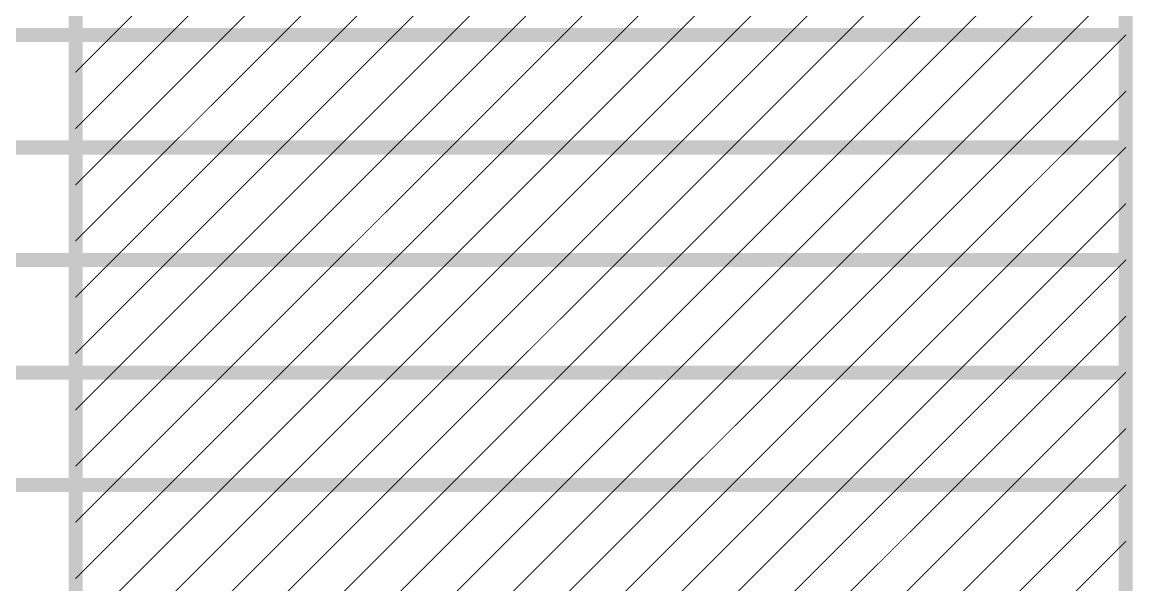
# Model space of a CAD drawing. Header units: inches. Extents: x 0 to 5271, y 0 to 5417.
# Drawn here: x 98.62 to 128.7, y 162.65 to 177.89 of the extents above; entities that cross this region are included whole.
import ezdxf

# ---------------------------------------------------------------- set-up
doc = ezdxf.new("R2010")
doc.units = ezdxf.units.IN
doc.layers.add('Dimensions', color=6, linetype='Continuous')

msp = doc.modelspace()

# ---------------------------------------------------------------- linework, layer by layer
at = {"layer": 'Dimensions'}
for points in [[(100.068, 147.066, 0.381, 0.381, 0), (100.068, 214.122, 0.381, 0.381, 0)], [(128.508, 147.066, 0.381, 0.381, 0), (128.508, 214.122, 0.381, 0.381, 0)], [(101.076, 177.546, 0.0254, 0.0254, 0), (104.124, 180.594, 0.0254, 0.0254, 0)], [(102.6, 177.546, 0.0254, 0.0254, 0), (105.648, 180.594, 0.0254, 0.0254, 0)], [(104.124, 177.546, 0.0254, 0.0254, 0), (107.172, 180.594, 0.0254, 0.0254, 0)], [(105.648, 177.546, 0.0254, 0.0254, 0), (108.696, 180.594, 0.0254, 0.0254, 0)], [(107.172, 177.546, 0.0254, 0.0254, 0), (110.22, 180.594, 0.0254, 0.0254, 0)], [(108.696, 177.546, 0.0254, 0.0254, 0), (111.744, 180.594, 0.0254, 0.0254, 0)], [(110.22, 177.546, 0.0254, 0.0254, 0), (113.268, 180.594, 0.0254, 0.0254, 0)], [(111.744, 177.546, 0.0254, 0.0254, 0), (114.792, 180.594, 0.0254, 0.0254, 0)], [(113.268, 177.546, 0.0254, 0.0254, 0), (116.316, 180.594, 0.0254, 0.0254, 0)], [(114.792, 177.546, 0.0254, 0.0254, 0), (117.84, 180.594, 0.0254, 0.0254, 0)], [(116.316, 177.546, 0.0254, 0.0254, 0), (119.364, 180.594, 0.0254, 0.0254, 0)], [(117.84, 177.546, 0.0254, 0.0254, 0), (120.888, 180.594, 0.0254, 0.0254, 0)], [(119.364, 177.546, 0.0254, 0.0254, 0), (122.412, 180.594, 0.0254, 0.0254, 0)], [(120.888, 177.546, 0.0254, 0.0254, 0), (123.936, 180.594, 0.0254, 0.0254, 0)], [(122.412, 177.546, 0.0254, 0.0254, 0), (125.46, 180.594, 0.0254, 0.0254, 0)], [(123.936, 177.546, 0.0254, 0.0254, 0), (126.984, 180.594, 0.0254, 0.0254, 0)], [(125.46, 177.546, 0.0254, 0.0254, 0), (128.508, 180.594, 0.0254, 0.0254, 0)], [(126.984, 177.546, 0.0254, 0.0254, 0), (128.508, 179.07, 0.0254, 0.0254, 0)], [(85.594, 177.546, 0.381, 0.381, 0), (100.068, 177.546, 0.381, 0.381, 0)], [(100.068, 177.546, 0.381, 0.381, 0), (128.508, 177.546, 0.381, 0.381, 0)], [(100.068, 175.014, 0.0254, 0.0254, 0), (102.6, 177.546, 0.0254, 0.0254, 0)], [(100.068, 176.538, 0.0254, 0.0254, 0), (101.076, 177.546, 0.0254, 0.0254, 0)], [(101.076, 174.498, 0.0254, 0.0254, 0), (104.124, 177.546, 0.0254, 0.0254, 0)], [(102.6, 174.498, 0.0254, 0.0254, 0), (105.648, 177.546, 0.0254, 0.0254, 0)], [(104.124, 174.498, 0.0254, 0.0254, 0), (107.172, 177.546, 0.0254, 0.0254, 0)], [(105.648, 174.498, 0.0254, 0.0254, 0), (108.696, 177.546, 0.0254, 0.0254, 0)], [(107.172, 174.498, 0.0254, 0.0254, 0), (110.22, 177.546, 0.0254, 0.0254, 0)], [(108.696, 174.498, 0.0254, 0.0254, 0), (111.744, 177.546, 0.0254, 0.0254, 0)], [(110.22, 174.498, 0.0254, 0.0254, 0), (113.268, 177.546, 0.0254, 0.0254, 0)], [(111.744, 174.498, 0.0254, 0.0254, 0), (114.792, 177.546, 0.0254, 0.0254, 0)], [(113.268, 174.498, 0.0254, 0.0254, 0), (116.316, 177.546, 0.0254, 0.0254, 0)], [(114.792, 174.498, 0.0254, 0.0254, 0), (117.84, 177.546, 0.0254, 0.0254, 0)], [(116.316, 174.498, 0.0254, 0.0254, 0), (119.364, 177.546, 0.0254, 0.0254, 0)], [(117.84, 174.498, 0.0254, 0.0254, 0), (120.888, 177.546, 0.0254, 0.0254, 0)], [(119.364, 174.498, 0.0254, 0.0254, 0), (122.412, 177.546, 0.0254, 0.0254, 0)], [(120.888, 174.498, 0.0254, 0.0254, 0), (123.936, 177.546, 0.0254, 0.0254, 0)], [(122.412, 174.498, 0.0254, 0.0254, 0), (125.46, 177.546, 0.0254, 0.0254, 0)], [(123.936, 174.498, 0.0254, 0.0254, 0), (126.984, 177.546, 0.0254, 0.0254, 0)], [(125.46, 174.498, 0.0254, 0.0254, 0), (128.508, 177.546, 0.0254, 0.0254, 0)], [(126.984, 174.498, 0.0254, 0.0254, 0), (128.508, 176.022, 0.0254, 0.0254, 0)], [(85.594, 174.498, 0.381, 0.381, 0), (100.068, 174.498, 0.381, 0.381, 0)], [(100.068, 174.498, 0.381, 0.381, 0), (128.508, 174.498, 0.381, 0.381, 0)], [(100.068, 171.966, 0.0254, 0.0254, 0), (102.6, 174.498, 0.0254, 0.0254, 0)], [(100.068, 173.49, 0.0254, 0.0254, 0), (101.076, 174.498, 0.0254, 0.0254, 0)], [(101.076, 171.45, 0.0254, 0.0254, 0), (104.124, 174.498, 0.0254, 0.0254, 0)], [(102.6, 171.45, 0.0254, 0.0254, 0), (105.648, 174.498, 0.0254, 0.0254, 0)], [(104.124, 171.45, 0.0254, 0.0254, 0), (107.172, 174.498, 0.0254, 0.0254, 0)], [(105.648, 171.45, 0.0254, 0.0254, 0), (108.696, 174.498, 0.0254, 0.0254, 0)], [(107.172, 171.45, 0.0254, 0.0254, 0), (110.22, 174.498, 0.0254, 0.0254, 0)], [(108.696, 171.45, 0.0254, 0.0254, 0), (111.744, 174.498, 0.0254, 0.0254, 0)], [(110.22, 171.45, 0.0254, 0.0254, 0), (113.268, 174.498, 0.0254, 0.0254, 0)], [(111.744, 171.45, 0.0254, 0.0254, 0), (114.792, 174.498, 0.0254, 0.0254, 0)], [(113.268, 171.45, 0.0254, 0.0254, 0), (116.316, 174.498, 0.0254, 0.0254, 0)], [(114.792, 171.45, 0.0254, 0.0254, 0), (117.84, 174.498, 0.0254, 0.0254, 0)], [(116.316, 171.45, 0.0254, 0.0254, 0), (119.364, 174.498, 0.0254, 0.0254, 0)], [(117.84, 171.45, 0.0254, 0.0254, 0), (120.888, 174.498, 0.0254, 0.0254, 0)], [(119.364, 171.45, 0.0254, 0.0254, 0), (122.412, 174.498, 0.0254, 0.0254, 0)], [(120.888, 171.45, 0.0254, 0.0254, 0), (123.936, 174.498, 0.0254, 0.0254, 0)], [(122.412, 171.45, 0.0254, 0.0254, 0), (125.46, 174.498, 0.0254, 0.0254, 0)], [(123.936, 171.45, 0.0254, 0.0254, 0), (126.984, 174.498, 0.0254, 0.0254, 0)], [(125.46, 171.45, 0.0254, 0.0254, 0), (128.508, 174.498, 0.0254, 0.0254, 0)], [(126.984, 171.45, 0.0254, 0.0254, 0), (128.508, 172.974, 0.0254, 0.0254, 0)], [(85.594, 171.45, 0.381, 0.381, 0), (100.068, 171.45, 0.381, 0.381, 0)], [(100.068, 171.45, 0.381, 0.381, 0), (128.508, 171.45, 0.381, 0.381, 0)], [(100.068, 168.918, 0.0254, 0.0254, 0), (102.6, 171.45, 0.0254, 0.0254, 0)], [(100.068, 170.442, 0.0254, 0.0254, 0), (101.076, 171.45, 0.0254, 0.0254, 0)], [(101.076, 168.402, 0.0254, 0.0254, 0), (104.124, 171.45, 0.0254, 0.0254, 0)], [(102.6, 168.402, 0.0254, 0.0254, 0), (105.648, 171.45, 0.0254, 0.0254, 0)], [(104.124, 168.402, 0.0254, 0.0254, 0), (107.172, 171.45, 0.0254, 0.0254, 0)], [(105.648, 168.402, 0.0254, 0.0254, 0), (108.696, 171.45, 0.0254, 0.0254, 0)], [(107.172, 168.402, 0.0254, 0.0254, 0), (110.22, 171.45, 0.0254, 0.0254, 0)], [(108.696, 168.402, 0.0254, 0.0254, 0), (111.744, 171.45, 0.0254, 0.0254, 0)], [(110.22, 168.402, 0.0254, 0.0254, 0), (113.268, 171.45, 0.0254, 0.0254, 0)], [(111.744, 168.402, 0.0254, 0.0254, 0), (114.792, 171.45, 0.0254, 0.0254, 0)], [(113.268, 168.402, 0.0254, 0.0254, 0), (116.316, 171.45, 0.0254, 0.0254, 0)], [(114.792, 168.402, 0.0254, 0.0254, 0), (117.84, 171.45, 0.0254, 0.0254, 0)], [(116.316, 168.402, 0.0254, 0.0254, 0), (119.364, 171.45, 0.0254, 0.0254, 0)], [(117.84, 168.402, 0.0254, 0.0254, 0), (120.888, 171.45, 0.0254, 0.0254, 0)], [(119.364, 168.402, 0.0254, 0.0254, 0), (122.412, 171.45, 0.0254, 0.0254, 0)], [(120.888, 168.402, 0.0254, 0.0254, 0), (123.936, 171.45, 0.0254, 0.0254, 0)], [(122.412, 168.402, 0.0254, 0.0254, 0), (125.46, 171.45, 0.0254, 0.0254, 0)], [(123.936, 168.402, 0.0254, 0.0254, 0), (126.984, 171.45, 0.0254, 0.0254, 0)], [(125.46, 168.402, 0.0254, 0.0254, 0), (128.508, 171.45, 0.0254, 0.0254, 0)], [(126.984, 168.402, 0.0254, 0.0254, 0), (128.508, 169.926, 0.0254, 0.0254, 0)], [(85.594, 168.402, 0.381, 0.381, 0), (100.068, 168.402, 0.381, 0.381, 0)], [(100.068, 168.402, 0.381, 0.381, 0), (128.508, 168.402, 0.381, 0.381, 0)], [(100.068, 165.87, 0.0254, 0.0254, 0), (102.6, 168.402, 0.0254, 0.0254, 0)], [(100.068, 167.394, 0.0254, 0.0254, 0), (101.076, 168.402, 0.0254, 0.0254, 0)], [(101.076, 165.354, 0.0254, 0.0254, 0), (104.124, 168.402, 0.0254, 0.0254, 0)], [(102.6, 165.354, 0.0254, 0.0254, 0), (105.648, 168.402, 0.0254, 0.0254, 0)], [(104.124, 165.354, 0.0254, 0.0254, 0), (107.172, 168.402, 0.0254, 0.0254, 0)], [(105.648, 165.354, 0.0254, 0.0254, 0), (108.696, 168.402, 0.0254, 0.0254, 0)], [(107.172, 165.354, 0.0254, 0.0254, 0), (110.22, 168.402, 0.0254, 0.0254, 0)], [(108.696, 165.354, 0.0254, 0.0254, 0), (111.744, 168.402, 0.0254, 0.0254, 0)], [(110.22, 165.354, 0.0254, 0.0254, 0), (113.268, 168.402, 0.0254, 0.0254, 0)], [(111.744, 165.354, 0.0254, 0.0254, 0), (114.792, 168.402, 0.0254, 0.0254, 0)], [(113.268, 165.354, 0.0254, 0.0254, 0), (116.316, 168.402, 0.0254, 0.0254, 0)], [(114.792, 165.354, 0.0254, 0.0254, 0), (117.84, 168.402, 0.0254, 0.0254, 0)], [(116.316, 165.354, 0.0254, 0.0254, 0), (119.364, 168.402, 0.0254, 0.0254, 0)], [(117.84, 165.354, 0.0254, 0.0254, 0), (120.888, 168.402, 0.0254, 0.0254, 0)], [(119.364, 165.354, 0.0254, 0.0254, 0), (122.412, 168.402, 0.0254, 0.0254, 0)], [(120.888, 165.354, 0.0254, 0.0254, 0), (123.936, 168.402, 0.0254, 0.0254, 0)], [(122.412, 165.354, 0.0254, 0.0254, 0), (125.46, 168.402, 0.0254, 0.0254, 0)], [(123.936, 165.354, 0.0254, 0.0254, 0), (126.984, 168.402, 0.0254, 0.0254, 0)], [(125.46, 165.354, 0.0254, 0.0254, 0), (128.508, 168.402, 0.0254, 0.0254, 0)], [(126.984, 165.354, 0.0254, 0.0254, 0), (128.508, 166.878, 0.0254, 0.0254, 0)], [(85.594, 165.354, 0.381, 0.381, 0), (100.068, 165.354, 0.381, 0.381, 0)], [(100.068, 165.354, 0.381, 0.381, 0), (128.508, 165.354, 0.381, 0.381, 0)], [(100.068, 162.822, 0.0254, 0.0254, 0), (102.6, 165.354, 0.0254, 0.0254, 0)], [(100.068, 164.346, 0.0254, 0.0254, 0), (101.076, 165.354, 0.0254, 0.0254, 0)], [(101.076, 162.306, 0.0254, 0.0254, 0), (104.124, 165.354, 0.0254, 0.0254, 0)], [(102.6, 162.306, 0.0254, 0.0254, 0), (105.648, 165.354, 0.0254, 0.0254, 0)], [(104.124, 162.306, 0.0254, 0.0254, 0), (107.172, 165.354, 0.0254, 0.0254, 0)], [(105.648, 162.306, 0.0254, 0.0254, 0), (108.696, 165.354, 0.0254, 0.0254, 0)], [(107.172, 162.306, 0.0254, 0.0254, 0), (110.22, 165.354, 0.0254, 0.0254, 0)], [(108.696, 162.306, 0.0254, 0.0254, 0), (111.744, 165.354, 0.0254, 0.0254, 0)], [(110.22, 162.306, 0.0254, 0.0254, 0), (113.268, 165.354, 0.0254, 0.0254, 0)], [(111.744, 162.306, 0.0254, 0.0254, 0), (114.792, 165.354, 0.0254, 0.0254, 0)], [(113.268, 162.306, 0.0254, 0.0254, 0), (116.316, 165.354, 0.0254, 0.0254, 0)], [(114.792, 162.306, 0.0254, 0.0254, 0), (117.84, 165.354, 0.0254, 0.0254, 0)], [(116.316, 162.306, 0.0254, 0.0254, 0), (119.364, 165.354, 0.0254, 0.0254, 0)], [(117.84, 162.306, 0.0254, 0.0254, 0), (120.888, 165.354, 0.0254, 0.0254, 0)], [(119.364, 162.306, 0.0254, 0.0254, 0), (122.412, 165.354, 0.0254, 0.0254, 0)], [(120.888, 162.306, 0.0254, 0.0254, 0), (123.936, 165.354, 0.0254, 0.0254, 0)], [(122.412, 162.306, 0.0254, 0.0254, 0), (125.46, 165.354, 0.0254, 0.0254, 0)], [(123.936, 162.306, 0.0254, 0.0254, 0), (126.984, 165.354, 0.0254, 0.0254, 0)], [(125.46, 162.306, 0.0254, 0.0254, 0), (128.508, 165.354, 0.0254, 0.0254, 0)], [(126.984, 162.306, 0.0254, 0.0254, 0), (128.508, 163.83, 0.0254, 0.0254, 0)]]:
    msp.add_lwpolyline(points, format="xyseb", dxfattribs=at)
for points in [[(99.973, 177.546, 0.191, 0.191, 1), (100.164, 177.546, 0.191, 0.191, 1)], [(99.973, 177.546, 0.191, 0.191, 1), (100.164, 177.546, 0.191, 0.191, 1)], [(101.07, 177.546, 0.0127, 0.0127, 1), (101.083, 177.546, 0.0127, 0.0127, 1)], [(101.07, 177.546, 0.0127, 0.0127, 1), (101.083, 177.546, 0.0127, 0.0127, 1)], [(102.594, 177.546, 0.0127, 0.0127, 1), (102.607, 177.546, 0.0127, 0.0127, 1)], [(102.594, 177.546, 0.0127, 0.0127, 1), (102.607, 177.546, 0.0127, 0.0127, 1)], [(104.118, 177.546, 0.0127, 0.0127, 1), (104.131, 177.546, 0.0127, 0.0127, 1)], [(104.118, 177.546, 0.0127, 0.0127, 1), (104.131, 177.546, 0.0127, 0.0127, 1)], [(105.642, 177.546, 0.0127, 0.0127, 1), (105.655, 177.546, 0.0127, 0.0127, 1)], [(105.642, 177.546, 0.0127, 0.0127, 1), (105.655, 177.546, 0.0127, 0.0127, 1)], [(107.166, 177.546, 0.0127, 0.0127, 1), (107.179, 177.546, 0.0127, 0.0127, 1)], [(107.166, 177.546, 0.0127, 0.0127, 1), (107.179, 177.546, 0.0127, 0.0127, 1)], [(108.69, 177.546, 0.0127, 0.0127, 1), (108.703, 177.546, 0.0127, 0.0127, 1)], [(108.69, 177.546, 0.0127, 0.0127, 1), (108.703, 177.546, 0.0127, 0.0127, 1)], [(110.214, 177.546, 0.0127, 0.0127, 1), (110.227, 177.546, 0.0127, 0.0127, 1)], [(110.214, 177.546, 0.0127, 0.0127, 1), (110.227, 177.546, 0.0127, 0.0127, 1)], [(111.738, 177.546, 0.0127, 0.0127, 1), (111.751, 177.546, 0.0127, 0.0127, 1)], [(111.738, 177.546, 0.0127, 0.0127, 1), (111.751, 177.546, 0.0127, 0.0127, 1)], [(113.262, 177.546, 0.0127, 0.0127, 1), (113.275, 177.546, 0.0127, 0.0127, 1)], [(113.262, 177.546, 0.0127, 0.0127, 1), (113.275, 177.546, 0.0127, 0.0127, 1)], [(114.786, 177.546, 0.0127, 0.0127, 1), (114.799, 177.546, 0.0127, 0.0127, 1)], [(114.786, 177.546, 0.0127, 0.0127, 1), (114.799, 177.546, 0.0127, 0.0127, 1)], [(116.31, 177.546, 0.0127, 0.0127, 1), (116.323, 177.546, 0.0127, 0.0127, 1)], [(116.31, 177.546, 0.0127, 0.0127, 1), (116.323, 177.546, 0.0127, 0.0127, 1)], [(117.834, 177.546, 0.0127, 0.0127, 1), (117.847, 177.546, 0.0127, 0.0127, 1)], [(117.834, 177.546, 0.0127, 0.0127, 1), (117.847, 177.546, 0.0127, 0.0127, 1)], [(119.358, 177.546, 0.0127, 0.0127, 1), (119.371, 177.546, 0.0127, 0.0127, 1)], [(119.358, 177.546, 0.0127, 0.0127, 1), (119.371, 177.546, 0.0127, 0.0127, 1)], [(120.882, 177.546, 0.0127, 0.0127, 1), (120.895, 177.546, 0.0127, 0.0127, 1)], [(120.882, 177.546, 0.0127, 0.0127, 1), (120.895, 177.546, 0.0127, 0.0127, 1)], [(122.406, 177.546, 0.0127, 0.0127, 1), (122.419, 177.546, 0.0127, 0.0127, 1)], [(122.406, 177.546, 0.0127, 0.0127, 1), (122.419, 177.546, 0.0127, 0.0127, 1)], [(123.93, 177.546, 0.0127, 0.0127, 1), (123.943, 177.546, 0.0127, 0.0127, 1)], [(123.93, 177.546, 0.0127, 0.0127, 1), (123.943, 177.546, 0.0127, 0.0127, 1)], [(125.454, 177.546, 0.0127, 0.0127, 1), (125.467, 177.546, 0.0127, 0.0127, 1)], [(125.454, 177.546, 0.0127, 0.0127, 1), (125.467, 177.546, 0.0127, 0.0127, 1)], [(126.978, 177.546, 0.0127, 0.0127, 1), (126.991, 177.546, 0.0127, 0.0127, 1)], [(126.978, 177.546, 0.0127, 0.0127, 1), (126.991, 177.546, 0.0127, 0.0127, 1)], [(128.413, 177.546, 0.191, 0.191, 1), (128.603, 177.546, 0.191, 0.191, 1)], [(128.502, 177.546, 0.0127, 0.0127, 1), (128.515, 177.546, 0.0127, 0.0127, 1)], [(100.062, 176.538, 0.0127, 0.0127, 1), (100.075, 176.538, 0.0127, 0.0127, 1)], [(128.502, 176.022, 0.0127, 0.0127, 1), (128.515, 176.022, 0.0127, 0.0127, 1)], [(100.062, 175.014, 0.0127, 0.0127, 1), (100.075, 175.014, 0.0127, 0.0127, 1)], [(99.973, 174.498, 0.191, 0.191, 1), (100.164, 174.498, 0.191, 0.191, 1)], [(99.973, 174.498, 0.191, 0.191, 1), (100.164, 174.498, 0.191, 0.191, 1)], [(101.07, 174.498, 0.0127, 0.0127, 1), (101.083, 174.498, 0.0127, 0.0127, 1)], [(101.07, 174.498, 0.0127, 0.0127, 1), (101.083, 174.498, 0.0127, 0.0127, 1)], [(102.594, 174.498, 0.0127, 0.0127, 1), (102.607, 174.498, 0.0127, 0.0127, 1)], [(102.594, 174.498, 0.0127, 0.0127, 1), (102.607, 174.498, 0.0127, 0.0127, 1)], [(104.118, 174.498, 0.0127, 0.0127, 1), (104.131, 174.498, 0.0127, 0.0127, 1)], [(104.118, 174.498, 0.0127, 0.0127, 1), (104.131, 174.498, 0.0127, 0.0127, 1)], [(105.642, 174.498, 0.0127, 0.0127, 1), (105.655, 174.498, 0.0127, 0.0127, 1)], [(105.642, 174.498, 0.0127, 0.0127, 1), (105.655, 174.498, 0.0127, 0.0127, 1)], [(107.166, 174.498, 0.0127, 0.0127, 1), (107.179, 174.498, 0.0127, 0.0127, 1)], [(107.166, 174.498, 0.0127, 0.0127, 1), (107.179, 174.498, 0.0127, 0.0127, 1)], [(108.69, 174.498, 0.0127, 0.0127, 1), (108.703, 174.498, 0.0127, 0.0127, 1)], [(108.69, 174.498, 0.0127, 0.0127, 1), (108.703, 174.498, 0.0127, 0.0127, 1)], [(110.214, 174.498, 0.0127, 0.0127, 1), (110.227, 174.498, 0.0127, 0.0127, 1)], [(110.214, 174.498, 0.0127, 0.0127, 1), (110.227, 174.498, 0.0127, 0.0127, 1)], [(111.738, 174.498, 0.0127, 0.0127, 1), (111.751, 174.498, 0.0127, 0.0127, 1)], [(111.738, 174.498, 0.0127, 0.0127, 1), (111.751, 174.498, 0.0127, 0.0127, 1)], [(113.262, 174.498, 0.0127, 0.0127, 1), (113.275, 174.498, 0.0127, 0.0127, 1)], [(113.262, 174.498, 0.0127, 0.0127, 1), (113.275, 174.498, 0.0127, 0.0127, 1)], [(114.786, 174.498, 0.0127, 0.0127, 1), (114.799, 174.498, 0.0127, 0.0127, 1)], [(114.786, 174.498, 0.0127, 0.0127, 1), (114.799, 174.498, 0.0127, 0.0127, 1)], [(116.31, 174.498, 0.0127, 0.0127, 1), (116.323, 174.498, 0.0127, 0.0127, 1)], [(116.31, 174.498, 0.0127, 0.0127, 1), (116.323, 174.498, 0.0127, 0.0127, 1)], [(117.834, 174.498, 0.0127, 0.0127, 1), (117.847, 174.498, 0.0127, 0.0127, 1)], [(117.834, 174.498, 0.0127, 0.0127, 1), (117.847, 174.498, 0.0127, 0.0127, 1)], [(119.358, 174.498, 0.0127, 0.0127, 1), (119.371, 174.498, 0.0127, 0.0127, 1)], [(119.358, 174.498, 0.0127, 0.0127, 1), (119.371, 174.498, 0.0127, 0.0127, 1)], [(120.882, 174.498, 0.0127, 0.0127, 1), (120.895, 174.498, 0.0127, 0.0127, 1)], [(120.882, 174.498, 0.0127, 0.0127, 1), (120.895, 174.498, 0.0127, 0.0127, 1)], [(122.406, 174.498, 0.0127, 0.0127, 1), (122.419, 174.498, 0.0127, 0.0127, 1)], [(122.406, 174.498, 0.0127, 0.0127, 1), (122.419, 174.498, 0.0127, 0.0127, 1)], [(123.93, 174.498, 0.0127, 0.0127, 1), (123.943, 174.498, 0.0127, 0.0127, 1)], [(123.93, 174.498, 0.0127, 0.0127, 1), (123.943, 174.498, 0.0127, 0.0127, 1)], [(125.454, 174.498, 0.0127, 0.0127, 1), (125.467, 174.498, 0.0127, 0.0127, 1)], [(125.454, 174.498, 0.0127, 0.0127, 1), (125.467, 174.498, 0.0127, 0.0127, 1)], [(126.978, 174.498, 0.0127, 0.0127, 1), (126.991, 174.498, 0.0127, 0.0127, 1)], [(126.978, 174.498, 0.0127, 0.0127, 1), (126.991, 174.498, 0.0127, 0.0127, 1)], [(128.413, 174.498, 0.191, 0.191, 1), (128.603, 174.498, 0.191, 0.191, 1)], [(128.502, 174.498, 0.0127, 0.0127, 1), (128.515, 174.498, 0.0127, 0.0127, 1)], [(100.062, 173.49, 0.0127, 0.0127, 1), (100.075, 173.49, 0.0127, 0.0127, 1)], [(128.502, 172.974, 0.0127, 0.0127, 1), (128.515, 172.974, 0.0127, 0.0127, 1)], [(100.062, 171.966, 0.0127, 0.0127, 1), (100.075, 171.966, 0.0127, 0.0127, 1)], [(99.973, 171.45, 0.191, 0.191, 1), (100.164, 171.45, 0.191, 0.191, 1)], [(99.973, 171.45, 0.191, 0.191, 1), (100.164, 171.45, 0.191, 0.191, 1)], [(101.07, 171.45, 0.0127, 0.0127, 1), (101.083, 171.45, 0.0127, 0.0127, 1)], [(101.07, 171.45, 0.0127, 0.0127, 1), (101.083, 171.45, 0.0127, 0.0127, 1)], [(102.594, 171.45, 0.0127, 0.0127, 1), (102.607, 171.45, 0.0127, 0.0127, 1)], [(102.594, 171.45, 0.0127, 0.0127, 1), (102.607, 171.45, 0.0127, 0.0127, 1)], [(104.118, 171.45, 0.0127, 0.0127, 1), (104.131, 171.45, 0.0127, 0.0127, 1)], [(104.118, 171.45, 0.0127, 0.0127, 1), (104.131, 171.45, 0.0127, 0.0127, 1)], [(105.642, 171.45, 0.0127, 0.0127, 1), (105.655, 171.45, 0.0127, 0.0127, 1)], [(105.642, 171.45, 0.0127, 0.0127, 1), (105.655, 171.45, 0.0127, 0.0127, 1)], [(107.166, 171.45, 0.0127, 0.0127, 1), (107.179, 171.45, 0.0127, 0.0127, 1)], [(107.166, 171.45, 0.0127, 0.0127, 1), (107.179, 171.45, 0.0127, 0.0127, 1)], [(108.69, 171.45, 0.0127, 0.0127, 1), (108.703, 171.45, 0.0127, 0.0127, 1)], [(108.69, 171.45, 0.0127, 0.0127, 1), (108.703, 171.45, 0.0127, 0.0127, 1)], [(110.214, 171.45, 0.0127, 0.0127, 1), (110.227, 171.45, 0.0127, 0.0127, 1)], [(110.214, 171.45, 0.0127, 0.0127, 1), (110.227, 171.45, 0.0127, 0.0127, 1)], [(111.738, 171.45, 0.0127, 0.0127, 1), (111.751, 171.45, 0.0127, 0.0127, 1)], [(111.738, 171.45, 0.0127, 0.0127, 1), (111.751, 171.45, 0.0127, 0.0127, 1)], [(113.262, 171.45, 0.0127, 0.0127, 1), (113.275, 171.45, 0.0127, 0.0127, 1)], [(113.262, 171.45, 0.0127, 0.0127, 1), (113.275, 171.45, 0.0127, 0.0127, 1)], [(114.786, 171.45, 0.0127, 0.0127, 1), (114.799, 171.45, 0.0127, 0.0127, 1)], [(114.786, 171.45, 0.0127, 0.0127, 1), (114.799, 171.45, 0.0127, 0.0127, 1)], [(116.31, 171.45, 0.0127, 0.0127, 1), (116.323, 171.45, 0.0127, 0.0127, 1)], [(116.31, 171.45, 0.0127, 0.0127, 1), (116.323, 171.45, 0.0127, 0.0127, 1)], [(117.834, 171.45, 0.0127, 0.0127, 1), (117.847, 171.45, 0.0127, 0.0127, 1)], [(117.834, 171.45, 0.0127, 0.0127, 1), (117.847, 171.45, 0.0127, 0.0127, 1)], [(119.358, 171.45, 0.0127, 0.0127, 1), (119.371, 171.45, 0.0127, 0.0127, 1)], [(119.358, 171.45, 0.0127, 0.0127, 1), (119.371, 171.45, 0.0127, 0.0127, 1)], [(120.882, 171.45, 0.0127, 0.0127, 1), (120.895, 171.45, 0.0127, 0.0127, 1)], [(120.882, 171.45, 0.0127, 0.0127, 1), (120.895, 171.45, 0.0127, 0.0127, 1)], [(122.406, 171.45, 0.0127, 0.0127, 1), (122.419, 171.45, 0.0127, 0.0127, 1)], [(122.406, 171.45, 0.0127, 0.0127, 1), (122.419, 171.45, 0.0127, 0.0127, 1)], [(123.93, 171.45, 0.0127, 0.0127, 1), (123.943, 171.45, 0.0127, 0.0127, 1)], [(123.93, 171.45, 0.0127, 0.0127, 1), (123.943, 171.45, 0.0127, 0.0127, 1)], [(125.454, 171.45, 0.0127, 0.0127, 1), (125.467, 171.45, 0.0127, 0.0127, 1)], [(125.454, 171.45, 0.0127, 0.0127, 1), (125.467, 171.45, 0.0127, 0.0127, 1)], [(126.978, 171.45, 0.0127, 0.0127, 1), (126.991, 171.45, 0.0127, 0.0127, 1)], [(126.978, 171.45, 0.0127, 0.0127, 1), (126.991, 171.45, 0.0127, 0.0127, 1)], [(128.413, 171.45, 0.191, 0.191, 1), (128.603, 171.45, 0.191, 0.191, 1)], [(128.502, 171.45, 0.0127, 0.0127, 1), (128.515, 171.45, 0.0127, 0.0127, 1)], [(100.062, 170.442, 0.0127, 0.0127, 1), (100.075, 170.442, 0.0127, 0.0127, 1)], [(128.502, 169.926, 0.0127, 0.0127, 1), (128.515, 169.926, 0.0127, 0.0127, 1)], [(100.062, 168.918, 0.0127, 0.0127, 1), (100.075, 168.918, 0.0127, 0.0127, 1)], [(99.973, 168.402, 0.191, 0.191, 1), (100.164, 168.402, 0.191, 0.191, 1)], [(99.973, 168.402, 0.191, 0.191, 1), (100.164, 168.402, 0.191, 0.191, 1)], [(128.413, 168.402, 0.191, 0.191, 1), (128.603, 168.402, 0.191, 0.191, 1)], [(101.07, 168.402, 0.0127, 0.0127, 1), (101.083, 168.402, 0.0127, 0.0127, 1)], [(101.07, 168.402, 0.0127, 0.0127, 1), (101.083, 168.402, 0.0127, 0.0127, 1)], [(102.594, 168.402, 0.0127, 0.0127, 1), (102.607, 168.402, 0.0127, 0.0127, 1)], [(102.594, 168.402, 0.0127, 0.0127, 1), (102.607, 168.402, 0.0127, 0.0127, 1)], [(104.118, 168.402, 0.0127, 0.0127, 1), (104.131, 168.402, 0.0127, 0.0127, 1)], [(104.118, 168.402, 0.0127, 0.0127, 1), (104.131, 168.402, 0.0127, 0.0127, 1)], [(105.642, 168.402, 0.0127, 0.0127, 1), (105.655, 168.402, 0.0127, 0.0127, 1)], [(105.642, 168.402, 0.0127, 0.0127, 1), (105.655, 168.402, 0.0127, 0.0127, 1)], [(107.166, 168.402, 0.0127, 0.0127, 1), (107.179, 168.402, 0.0127, 0.0127, 1)], [(107.166, 168.402, 0.0127, 0.0127, 1), (107.179, 168.402, 0.0127, 0.0127, 1)], [(108.69, 168.402, 0.0127, 0.0127, 1), (108.703, 168.402, 0.0127, 0.0127, 1)], [(108.69, 168.402, 0.0127, 0.0127, 1), (108.703, 168.402, 0.0127, 0.0127, 1)], [(110.214, 168.402, 0.0127, 0.0127, 1), (110.227, 168.402, 0.0127, 0.0127, 1)], [(110.214, 168.402, 0.0127, 0.0127, 1), (110.227, 168.402, 0.0127, 0.0127, 1)], [(111.738, 168.402, 0.0127, 0.0127, 1), (111.751, 168.402, 0.0127, 0.0127, 1)], [(111.738, 168.402, 0.0127, 0.0127, 1), (111.751, 168.402, 0.0127, 0.0127, 1)], [(113.262, 168.402, 0.0127, 0.0127, 1), (113.275, 168.402, 0.0127, 0.0127, 1)], [(113.262, 168.402, 0.0127, 0.0127, 1), (113.275, 168.402, 0.0127, 0.0127, 1)], [(114.786, 168.402, 0.0127, 0.0127, 1), (114.799, 168.402, 0.0127, 0.0127, 1)], [(114.786, 168.402, 0.0127, 0.0127, 1), (114.799, 168.402, 0.0127, 0.0127, 1)], [(116.31, 168.402, 0.0127, 0.0127, 1), (116.323, 168.402, 0.0127, 0.0127, 1)], [(116.31, 168.402, 0.0127, 0.0127, 1), (116.323, 168.402, 0.0127, 0.0127, 1)], [(117.834, 168.402, 0.0127, 0.0127, 1), (117.847, 168.402, 0.0127, 0.0127, 1)], [(117.834, 168.402, 0.0127, 0.0127, 1), (117.847, 168.402, 0.0127, 0.0127, 1)], [(119.358, 168.402, 0.0127, 0.0127, 1), (119.371, 168.402, 0.0127, 0.0127, 1)], [(119.358, 168.402, 0.0127, 0.0127, 1), (119.371, 168.402, 0.0127, 0.0127, 1)], [(120.882, 168.402, 0.0127, 0.0127, 1), (120.895, 168.402, 0.0127, 0.0127, 1)], [(120.882, 168.402, 0.0127, 0.0127, 1), (120.895, 168.402, 0.0127, 0.0127, 1)], [(122.406, 168.402, 0.0127, 0.0127, 1), (122.419, 168.402, 0.0127, 0.0127, 1)], [(122.406, 168.402, 0.0127, 0.0127, 1), (122.419, 168.402, 0.0127, 0.0127, 1)], [(123.93, 168.402, 0.0127, 0.0127, 1), (123.943, 168.402, 0.0127, 0.0127, 1)], [(123.93, 168.402, 0.0127, 0.0127, 1), (123.943, 168.402, 0.0127, 0.0127, 1)], [(125.454, 168.402, 0.0127, 0.0127, 1), (125.467, 168.402, 0.0127, 0.0127, 1)], [(125.454, 168.402, 0.0127, 0.0127, 1), (125.467, 168.402, 0.0127, 0.0127, 1)], [(126.978, 168.402, 0.0127, 0.0127, 1), (126.991, 168.402, 0.0127, 0.0127, 1)], [(126.978, 168.402, 0.0127, 0.0127, 1), (126.991, 168.402, 0.0127, 0.0127, 1)], [(128.502, 168.402, 0.0127, 0.0127, 1), (128.515, 168.402, 0.0127, 0.0127, 1)], [(100.062, 167.394, 0.0127, 0.0127, 1), (100.075, 167.394, 0.0127, 0.0127, 1)], [(128.502, 166.878, 0.0127, 0.0127, 1), (128.515, 166.878, 0.0127, 0.0127, 1)], [(100.062, 165.87, 0.0127, 0.0127, 1), (100.075, 165.87, 0.0127, 0.0127, 1)], [(99.973, 165.354, 0.191, 0.191, 1), (100.164, 165.354, 0.191, 0.191, 1)], [(99.973, 165.354, 0.191, 0.191, 1), (100.164, 165.354, 0.191, 0.191, 1)], [(128.413, 165.354, 0.191, 0.191, 1), (128.603, 165.354, 0.191, 0.191, 1)], [(101.07, 165.354, 0.0127, 0.0127, 1), (101.083, 165.354, 0.0127, 0.0127, 1)], [(101.07, 165.354, 0.0127, 0.0127, 1), (101.083, 165.354, 0.0127, 0.0127, 1)], [(102.594, 165.354, 0.0127, 0.0127, 1), (102.607, 165.354, 0.0127, 0.0127, 1)], [(102.594, 165.354, 0.0127, 0.0127, 1), (102.607, 165.354, 0.0127, 0.0127, 1)], [(104.118, 165.354, 0.0127, 0.0127, 1), (104.131, 165.354, 0.0127, 0.0127, 1)], [(104.118, 165.354, 0.0127, 0.0127, 1), (104.131, 165.354, 0.0127, 0.0127, 1)], [(105.642, 165.354, 0.0127, 0.0127, 1), (105.655, 165.354, 0.0127, 0.0127, 1)], [(105.642, 165.354, 0.0127, 0.0127, 1), (105.655, 165.354, 0.0127, 0.0127, 1)], [(107.166, 165.354, 0.0127, 0.0127, 1), (107.179, 165.354, 0.0127, 0.0127, 1)], [(107.166, 165.354, 0.0127, 0.0127, 1), (107.179, 165.354, 0.0127, 0.0127, 1)], [(108.69, 165.354, 0.0127, 0.0127, 1), (108.703, 165.354, 0.0127, 0.0127, 1)], [(108.69, 165.354, 0.0127, 0.0127, 1), (108.703, 165.354, 0.0127, 0.0127, 1)], [(110.214, 165.354, 0.0127, 0.0127, 1), (110.227, 165.354, 0.0127, 0.0127, 1)], [(110.214, 165.354, 0.0127, 0.0127, 1), (110.227, 165.354, 0.0127, 0.0127, 1)], [(111.738, 165.354, 0.0127, 0.0127, 1), (111.751, 165.354, 0.0127, 0.0127, 1)], [(111.738, 165.354, 0.0127, 0.0127, 1), (111.751, 165.354, 0.0127, 0.0127, 1)], [(113.262, 165.354, 0.0127, 0.0127, 1), (113.275, 165.354, 0.0127, 0.0127, 1)], [(113.262, 165.354, 0.0127, 0.0127, 1), (113.275, 165.354, 0.0127, 0.0127, 1)], [(114.786, 165.354, 0.0127, 0.0127, 1), (114.799, 165.354, 0.0127, 0.0127, 1)], [(114.786, 165.354, 0.0127, 0.0127, 1), (114.799, 165.354, 0.0127, 0.0127, 1)], [(116.31, 165.354, 0.0127, 0.0127, 1), (116.323, 165.354, 0.0127, 0.0127, 1)], [(116.31, 165.354, 0.0127, 0.0127, 1), (116.323, 165.354, 0.0127, 0.0127, 1)], [(117.834, 165.354, 0.0127, 0.0127, 1), (117.847, 165.354, 0.0127, 0.0127, 1)], [(117.834, 165.354, 0.0127, 0.0127, 1), (117.847, 165.354, 0.0127, 0.0127, 1)], [(119.358, 165.354, 0.0127, 0.0127, 1), (119.371, 165.354, 0.0127, 0.0127, 1)], [(119.358, 165.354, 0.0127, 0.0127, 1), (119.371, 165.354, 0.0127, 0.0127, 1)], [(120.882, 165.354, 0.0127, 0.0127, 1), (120.895, 165.354, 0.0127, 0.0127, 1)], [(120.882, 165.354, 0.0127, 0.0127, 1), (120.895, 165.354, 0.0127, 0.0127, 1)], [(122.406, 165.354, 0.0127, 0.0127, 1), (122.419, 165.354, 0.0127, 0.0127, 1)], [(122.406, 165.354, 0.0127, 0.0127, 1), (122.419, 165.354, 0.0127, 0.0127, 1)], [(123.93, 165.354, 0.0127, 0.0127, 1), (123.943, 165.354, 0.0127, 0.0127, 1)], [(123.93, 165.354, 0.0127, 0.0127, 1), (123.943, 165.354, 0.0127, 0.0127, 1)], [(125.454, 165.354, 0.0127, 0.0127, 1), (125.467, 165.354, 0.0127, 0.0127, 1)], [(125.454, 165.354, 0.0127, 0.0127, 1), (125.467, 165.354, 0.0127, 0.0127, 1)], [(126.978, 165.354, 0.0127, 0.0127, 1), (126.991, 165.354, 0.0127, 0.0127, 1)], [(126.978, 165.354, 0.0127, 0.0127, 1), (126.991, 165.354, 0.0127, 0.0127, 1)], [(128.502, 165.354, 0.0127, 0.0127, 1), (128.515, 165.354, 0.0127, 0.0127, 1)], [(100.062, 164.346, 0.0127, 0.0127, 1), (100.075, 164.346, 0.0127, 0.0127, 1)], [(128.502, 163.83, 0.0127, 0.0127, 1), (128.515, 163.83, 0.0127, 0.0127, 1)], [(100.062, 162.822, 0.0127, 0.0127, 1), (100.075, 162.822, 0.0127, 0.0127, 1)]]:
    msp.add_lwpolyline(points, format="xyseb", close=True, dxfattribs=at)

doc.saveas('drawing.dxf')
